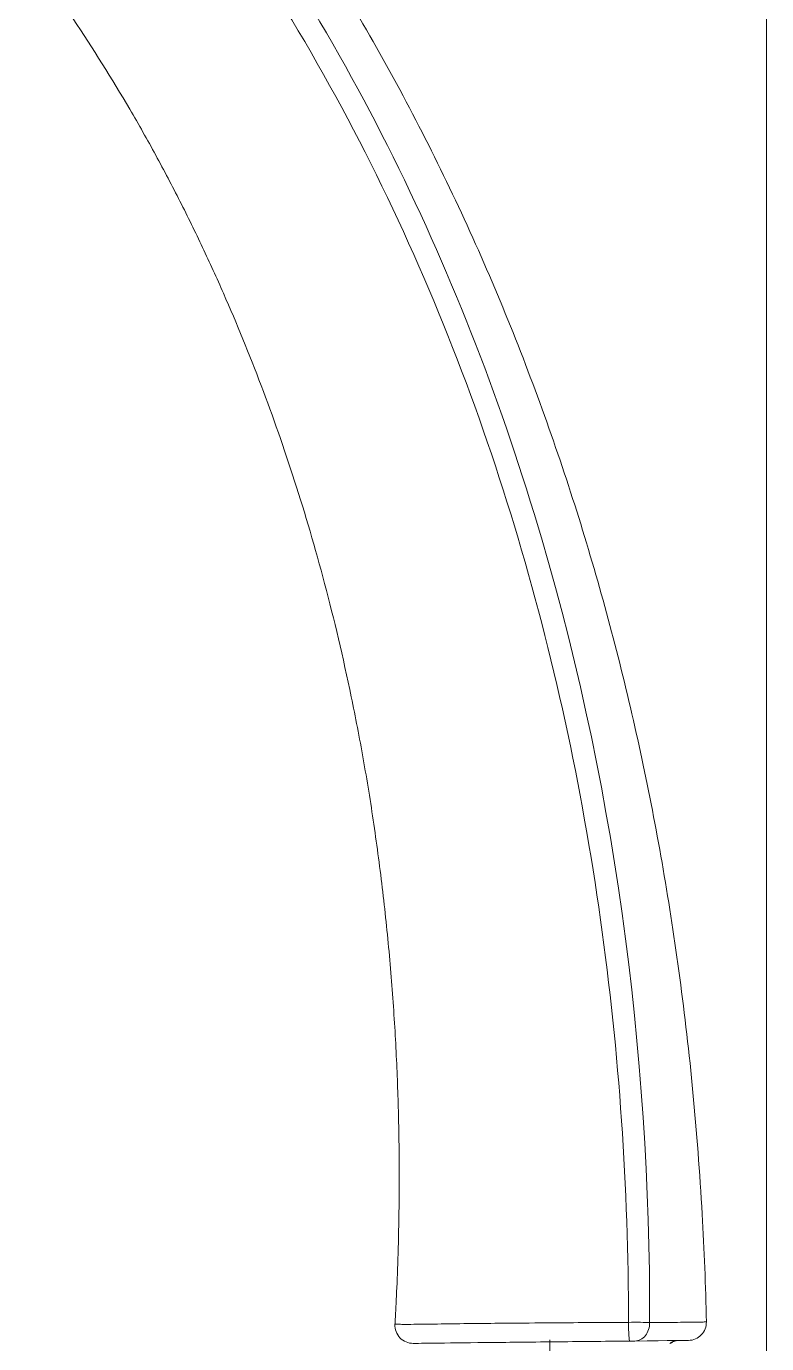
# Model space of a CAD drawing. Extents: x 0 to 1128, y 0 to 827.
# Drawn here: x 755.4 to 816.9, y 373.9 to 483.3 of the extents above; entities that cross this region are included whole.
import ezdxf

# ---------------------------------------------------------------- set-up
doc = ezdxf.new("R2010")
doc.units = 0
doc.header["$LTSCALE"] = 30
doc.header["$MEASUREMENT"] = 0
doc.linetypes.add('CENTER', pattern=[2, 1.25, -0.25, 0.25, -0.25])
doc.layers.add('1', color=7, linetype='CONTINUOUS')
doc.layers.add('DEF_LAYER_ASSEM_MEMBER', color=7, linetype='CONTINUOUS')
doc.layers.add('치수선', color=7, linetype='CONTINUOUS', lineweight=20)

msp = doc.modelspace()

# ---------------------------------------------------------------- linework, layer by layer
at = {"layer": '1', "color": 7, "linetype": 'Continuous', "lineweight": 18, "extrusion": (-3.73237e-06, -6.73035e-06, 1)}
msp.add_arc((787.49, 375.42, -0.01), 1.5, 176.7539, 270.6153, dxfattribs=at)
at = {"layer": '1', "color": 7, "linetype": 'Continuous', "lineweight": 18}
msp.add_arc((810.36, 375.67), 1.5, 270.6153, 1.2757, dxfattribs=at)
at = {"layer": '1', "color": 7, "linetype": 'Continuous', "lineweight": 13}
for centre, major_axis, ratio, start_param, end_param in [((805.46, 375.62), (-0.02, 1.5), 0.046231, 1.531997, 3.141593), ((805.9, 375.62), (0.02, -1.5), 0.829516, 0, 1.58079)]:
    msp.add_ellipse(centre, major_axis=major_axis, ratio=ratio, start_param=start_param, end_param=end_param, dxfattribs=at)
at = {"layer": '1', "color": 7, "linetype": 'Continuous', "lineweight": 18}
for points, knots in [([(807.15, 375.65), (807.21, 398.38), (804.19, 421.1), (794.23, 453.73), (790.04, 464.26), (779.72, 484.46), (773.6, 494.09), (766.5, 503)], [0, 0, 0, 0, 0.5, 0.5, 0.75, 0.75, 1, 1, 1, 1]), ([(770.08, 503.14), (771.91, 500.79), (775.47, 495.95), (780.45, 488.42), (785.08, 480.59), (789.34, 472.5), (794.51, 461.44), (798.88, 450.1), (802.44, 438.8), (804.72, 430.41), (806.66, 421.99), (808.32, 413.36), (809.7, 404.37), (810.8, 394.88), (811.54, 385.19), (811.8, 378.7), (811.86, 375.7)], [0, 0, 0, 0, 0.066499, 0.133873, 0.201247, 0.268621, 0.335995, 0.470742, 0.538116, 0.60549, 0.672864, 0.740238, 0.807612, 0.874986, 0.94236, 1, 1, 1, 1]), ([(755.36, 489.42), (756.7, 487.62), (759.72, 483.36), (763.26, 477.7), (766.14, 472.61), (768.15, 468.77), (770.03, 464.94), (772.34, 459.86), (774.93, 453.52), (777.7, 445.63), (780.19, 437.17), (781.86, 430.15), (782.87, 425.09), (783.52, 421.61), (784.26, 417.06), (785, 411.43), (785.59, 405.74), (786, 400.15), (786.25, 394.77), (786.35, 389.74), (786.34, 385.2), (786.25, 381.26), (786.13, 378.07), (786.04, 376.34), (786, 375.63), (785.99, 375.51)], [0, 0, 0, 0, 0.056439, 0.131201, 0.168582, 0.205963, 0.243344, 0.280725, 0.355487, 0.430249, 0.50501, 0.579772, 0.598463, 0.617153, 0.654534, 0.691915, 0.729296, 0.766677, 0.804058, 0.841439, 0.87882, 0.916201, 0.953582, 0.990962, 1, 1, 1, 1]), ([(805.48, 374.12), (803.33, 374.09), (801.24, 374.07), (797.18, 374.03), (795.24, 374.01), (791.8, 373.97), (790.3, 373.95), (788.12, 373.93), (787.51, 373.92), (787.51, 373.92)], [0, 0, 0, 0, 0.25, 0.25, 0.5, 0.5, 0.75, 0.75, 1, 1, 1, 1]), ([(805.92, 374.12), (805.89, 374.12), (805.84, 374.12), (805.75, 374.12), (805.7, 374.12), (805.59, 374.12), (805.54, 374.12), (805.48, 374.12)], [0, 0, 0, 0, 0.341939, 0.341939, 0.670963, 0.670963, 1, 1, 1, 1])]:
    msp.add_open_spline(points, degree=3, knots=knots, dxfattribs=at)
at = {"layer": '1', "color": 7, "linetype": 'Continuous', "lineweight": 13}
for points, knots in [([(765.56, 501.07), (772.43, 492.31), (778.45, 482.8), (788.57, 462.9), (792.67, 452.52), (799.16, 431.1), (801.51, 420.18), (804.63, 398.02), (805.39, 386.84), (805.39, 375.67)], [0, 0, 0, 0, 0.25, 0.25, 0.5, 0.5, 0.75, 0.75, 1, 1, 1, 1]), ([(785.99, 375.51), (786.01, 375.51), (786.06, 375.5), (786.4, 375.51), (786.95, 375.49), (787.96, 375.52), (789.73, 375.53), (792.21, 375.57), (795.15, 375.6), (798.27, 375.62), (801.8, 375.65), (804.13, 375.66), (805.39, 375.67)], [0, 0, 0, 0, 0.062942, 0.125399, 0.178434, 0.250566, 0.375485, 0.50035, 0.6089, 0.749426, 0.863477, 1, 1, 1, 1]), ([(807.15, 375.65), (807.56, 375.65), (808.42, 375.66), (809.52, 375.67), (810.48, 375.68), (811.24, 375.69), (811.76, 375.7), (811.83, 375.7), (811.86, 375.7)], [0, 0, 0, 0, 0.139879, 0.290529, 0.451919, 0.624003, 0.806723, 1, 1, 1, 1])]:
    msp.add_open_spline(points, degree=3, knots=knots, dxfattribs=at)
msp.add_open_spline([(805.39, 375.67), (806.05, 375.68), (806.78, 375.67), (807.15, 375.65)], degree=3, dxfattribs=at)
at = {"layer": '1', "color": 7, "linetype": 'Continuous', "lineweight": 18}
for points, degree in [([(810.38, 374.17), (810.38, 374.17), (808.84, 374.15), (805.92, 374.12)], 3), ([(808.87, 373.92), (808.96, 373.98), (809.07, 374.03)], 2)]:
    msp.add_open_spline(points, degree=degree, dxfattribs=at)
msp.add_rational_spline([(809.49, 374.16), (809.11, 374.15), (808.83, 373.9)], [1, 0.864806218807, 0.854421583602], degree=2, dxfattribs=at)
at = {"layer": 'DEF_LAYER_ASSEM_MEMBER', "color": 1, "linetype": 'CENTER', "lineweight": 5}
msp.add_line((798.87, 160.98), (798.87, 374.23), dxfattribs=at)
at = {"layer": '치수선'}
msp.add_line((816.87, 100.86), (816.87, 572.53), dxfattribs=at)

doc.saveas('drawing.dxf')
